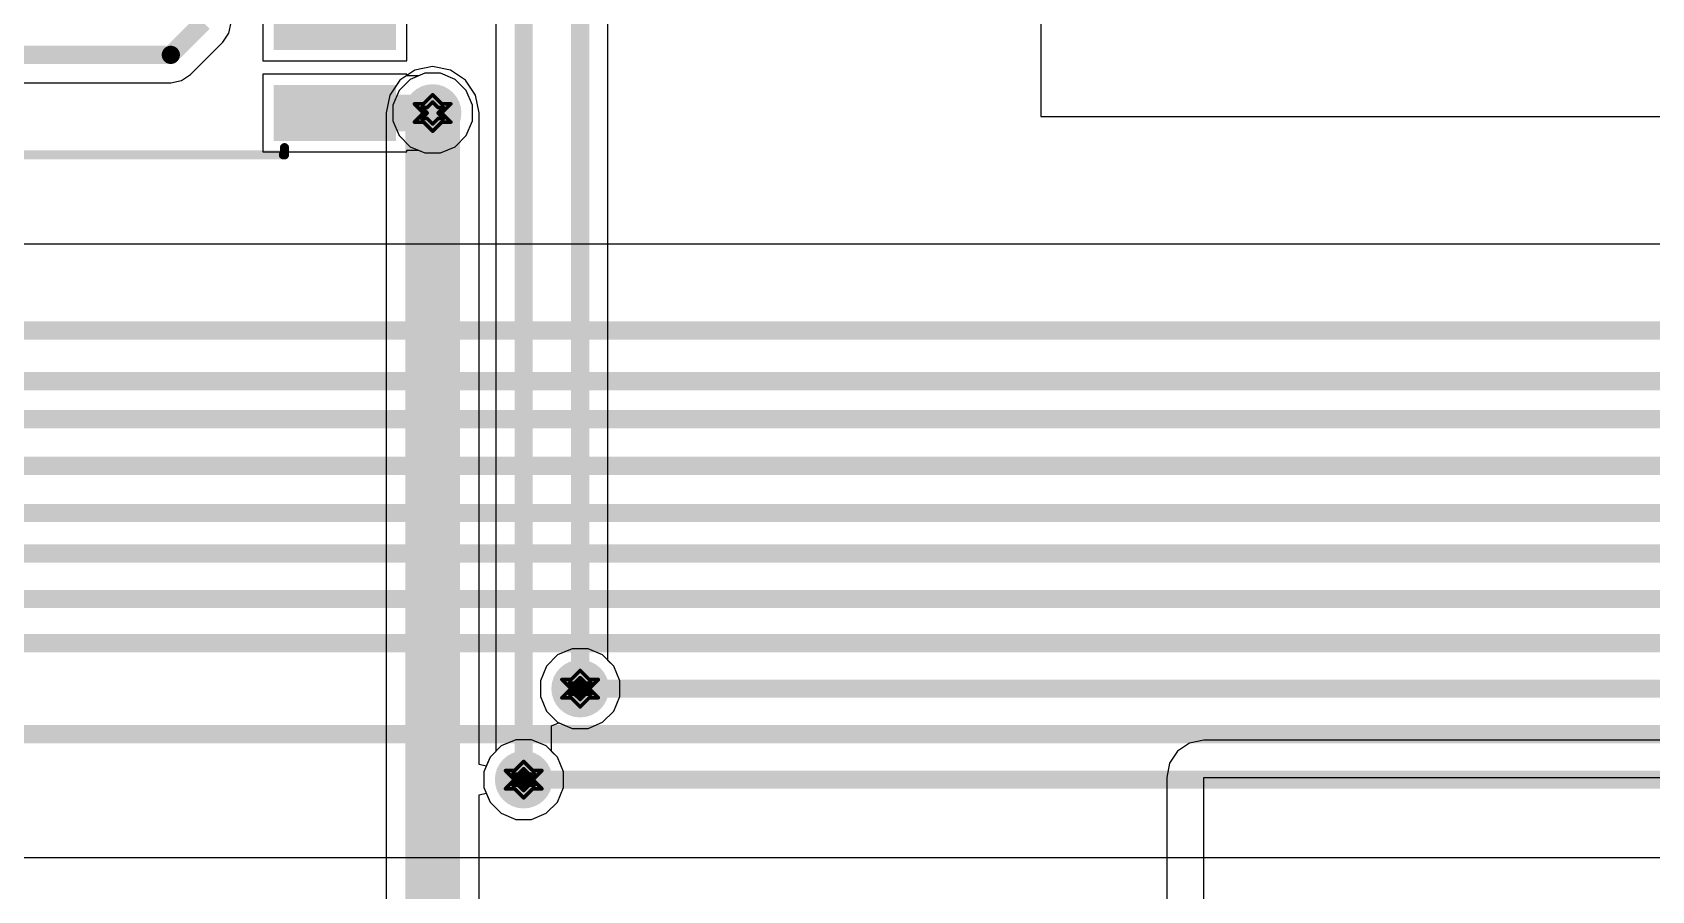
# Model space of a CAD drawing. Header units: inches. Extents: x -5 to 5328, y -4 to 5281.
# Drawn here: x 30.67 to 53.26, y 28.13 to 40.1 of the extents above; entities that cross this region are included whole.
import ezdxf

# ---------------------------------------------------------------- set-up
doc = ezdxf.new("R2010")
doc.units = ezdxf.units.IN
for name, color, linetype in [('Bottom Layer', 5, 'Continuous'), ('Bottom Solder', 6, 'Continuous'), ('Drill Drawing', 1, 'Continuous'), ('Layer 1', 16, 'Continuous'), ('Layer 2', 76, 'Continuous'), ('Top Layer', 1, 'Continuous'), ('Top Overlay', 2, 'Continuous'), ('Top Paste', 8, 'Continuous'), ('Top Solder', 216, 'Continuous'), ('Via Holes', 16, 'Continuous')]:
    doc.layers.add(name, color=color, linetype=linetype)

# ---------------------------------------------------------------- blocks, each defined once
blk = doc.blocks.new('16_SOIC__0_154___3_90___W______6')
at = {"layer": 'Top Layer'}
for points in [[(-3.45, 4.735), (-1.95, 4.735), (-1.95, 4.155), (-3.45, 4.155)], [(1.95, 4.735), (3.45, 4.735), (3.45, 4.155), (1.95, 4.155)], [(-3.45, 3.465), (-1.95, 3.465), (-1.95, 2.885), (-3.45, 2.885)], [(1.95, 3.465), (3.45, 3.465), (3.45, 2.885), (1.95, 2.885)], [(-3.45, 2.195), (-1.95, 2.195), (-1.95, 1.615), (-3.45, 1.615)], [(1.95, 2.195), (3.45, 2.195), (3.45, 1.615), (1.95, 1.615)], [(-3.45, 0.925), (-1.95, 0.925), (-1.95, 0.345), (-3.45, 0.345)], [(1.95, 0.925), (3.45, 0.925), (3.45, 0.345), (1.95, 0.345)], [(-3.45, -0.345), (-1.95, -0.345), (-1.95, -0.925), (-3.45, -0.925)], [(1.95, -0.345), (3.45, -0.345), (3.45, -0.925), (1.95, -0.925)], [(-3.45, -1.615), (-1.95, -1.615), (-1.95, -2.195), (-3.45, -2.195)], [(1.95, -1.615), (3.45, -1.615), (3.45, -2.195), (1.95, -2.195)], [(-3.45, -2.885), (-1.95, -2.885), (-1.95, -3.465), (-3.45, -3.465)], [(1.95, -2.885), (3.45, -2.885), (3.45, -3.465), (1.95, -3.465)], [(-3.45, -4.155), (-1.95, -4.155), (-1.95, -4.735), (-3.45, -4.735)], [(1.95, -4.155), (3.45, -4.155), (3.45, -4.735), (1.95, -4.735)]]:
    blk.add_hatch(color=1, dxfattribs=at).paths.add_polyline_path(points)
at = {"layer": 'Top Paste'}
for points in [[(-3.45, 4.735), (-1.95, 4.735), (-1.95, 4.155), (-3.45, 4.155)], [(1.95, 4.735), (3.45, 4.735), (3.45, 4.155), (1.95, 4.155)], [(-3.45, 3.465), (-1.95, 3.465), (-1.95, 2.885), (-3.45, 2.885)], [(1.95, 3.465), (3.45, 3.465), (3.45, 2.885), (1.95, 2.885)], [(-3.45, 2.195), (-1.95, 2.195), (-1.95, 1.615), (-3.45, 1.615)], [(1.95, 2.195), (3.45, 2.195), (3.45, 1.615), (1.95, 1.615)], [(-3.45, 0.925), (-1.95, 0.925), (-1.95, 0.345), (-3.45, 0.345)], [(1.95, 0.925), (3.45, 0.925), (3.45, 0.345), (1.95, 0.345)], [(-3.45, -0.345), (-1.95, -0.345), (-1.95, -0.925), (-3.45, -0.925)], [(1.95, -0.345), (3.45, -0.345), (3.45, -0.925), (1.95, -0.925)], [(-3.45, -1.615), (-1.95, -1.615), (-1.95, -2.195), (-3.45, -2.195)], [(1.95, -1.615), (3.45, -1.615), (3.45, -2.195), (1.95, -2.195)], [(-3.45, -2.885), (-1.95, -2.885), (-1.95, -3.465), (-3.45, -3.465)], [(1.95, -2.885), (3.45, -2.885), (3.45, -3.465), (1.95, -3.465)], [(-3.45, -4.155), (-1.95, -4.155), (-1.95, -4.735), (-3.45, -4.735)], [(1.95, -4.155), (3.45, -4.155), (3.45, -4.735), (1.95, -4.735)]]:
    blk.add_hatch(color=8, dxfattribs=at).paths.add_polyline_path(points)
at = {"layer": 'Top Solder'}
for points in [[(-3.552, 4.837), (-1.848, 4.837), (-1.848, 4.053), (-3.552, 4.053)], [(1.848, 4.837), (3.552, 4.837), (3.552, 4.053), (1.848, 4.053)], [(-3.552, 3.567), (-1.848, 3.567), (-1.848, 2.783), (-3.552, 2.783)], [(1.848, 3.567), (3.552, 3.567), (3.552, 2.783), (1.848, 2.783)], [(-3.552, 2.297), (-1.848, 2.297), (-1.848, 1.513), (-3.552, 1.513)], [(1.848, 2.297), (3.552, 2.297), (3.552, 1.513), (1.848, 1.513)], [(-3.552, 1.027), (-1.848, 1.027), (-1.848, 0.243), (-3.552, 0.243)], [(1.848, 1.027), (3.552, 1.027), (3.552, 0.243), (1.848, 0.243)], [(-3.552, -0.243), (-1.848, -0.243), (-1.848, -1.027), (-3.552, -1.027)], [(1.848, -0.243), (3.552, -0.243), (3.552, -1.027), (1.848, -1.027)], [(-3.552, -1.513), (-1.848, -1.513), (-1.848, -2.297), (-3.552, -2.297)], [(1.848, -1.513), (3.552, -1.513), (3.552, -2.297), (1.848, -2.297)], [(-3.552, -2.783), (-1.848, -2.783), (-1.848, -3.567), (-3.552, -3.567)], [(1.848, -2.783), (3.552, -2.783), (3.552, -3.567), (1.848, -3.567)], [(-3.552, -4.053), (-1.848, -4.053), (-1.848, -4.837), (-3.552, -4.837)], [(1.848, -4.053), (3.552, -4.053), (3.552, -4.837), (1.848, -4.837)]]:
    blk.add_hatch(color=216, dxfattribs=at).paths.add_polyline_path(points)
at = {"layer": 'Top Overlay'}
for points in [[(-2.117, 5.029, 0.127, 0.127, 0), (1.982, 5.029, 0.127, 0.127, 0)], [(-2.117, 4.928, 0.127, 0.127, 0), (-2.117, 5.029, 0.127, 0.127, 0)], [(1.997, 4.928, 0.127, 0.127, 0), (1.997, 5.029, 0.127, 0.127, 0)], [(-3.776, 4.623, 0.127, 0.127, 0), (-3.649, 4.496, 0.127, 0.127, 0)], [(-3.776, 4.369, 0.127, 0.127, 0), (-3.776, 4.623, 0.127, 0.127, 0)], [(-3.776, 4.369, 0.127, 0.127, 0), (-3.649, 4.496, 0.127, 0.127, 0)], [(-2.117, -5.029, 0.127, 0.127, 0), (-2.117, -4.928, 0.127, 0.127, 0)], [(-2.117, -5.029, 0.127, 0.127, 0), (1.982, -5.029, 0.127, 0.127, 0)], [(1.997, -5.029, 0.127, 0.127, 0), (1.997, -4.928, 0.127, 0.127, 0)]]:
    blk.add_lwpolyline(points, format="xyseb", dxfattribs=at)
for points in [[(-2.149, 5.029, 0.0635, 0.0635, 1), (-2.086, 5.029, 0.0635, 0.0635, 1)], [(-2.149, 5.029, 0.0635, 0.0635, 1), (-2.086, 5.029, 0.0635, 0.0635, 1)], [(-2.149, 4.928, 0.0635, 0.0635, 1), (-2.086, 4.928, 0.0635, 0.0635, 1)], [(1.95, 5.029, 0.0635, 0.0635, 1), (2.013, 5.029, 0.0635, 0.0635, 1)], [(1.966, 5.029, 0.0635, 0.0635, 1), (2.029, 5.029, 0.0635, 0.0635, 1)], [(1.966, 4.928, 0.0635, 0.0635, 1), (2.029, 4.928, 0.0635, 0.0635, 1)], [(-3.808, 4.623, 0.0635, 0.0635, 1), (-3.744, 4.623, 0.0635, 0.0635, 1)], [(-3.808, 4.623, 0.0635, 0.0635, 1), (-3.744, 4.623, 0.0635, 0.0635, 1)], [(-3.681, 4.496, 0.0635, 0.0635, 1), (-3.617, 4.496, 0.0635, 0.0635, 1)], [(-3.681, 4.496, 0.0635, 0.0635, 1), (-3.617, 4.496, 0.0635, 0.0635, 1)], [(-3.808, 4.369, 0.0635, 0.0635, 1), (-3.744, 4.369, 0.0635, 0.0635, 1)], [(-3.808, 4.369, 0.0635, 0.0635, 1), (-3.744, 4.369, 0.0635, 0.0635, 1)], [(-2.149, -4.928, 0.0635, 0.0635, 1), (-2.086, -4.928, 0.0635, 0.0635, 1)], [(-2.149, -5.029, 0.0635, 0.0635, 1), (-2.086, -5.029, 0.0635, 0.0635, 1)], [(-2.149, -5.029, 0.0635, 0.0635, 1), (-2.086, -5.029, 0.0635, 0.0635, 1)], [(1.95, -5.029, 0.0635, 0.0635, 1), (2.013, -5.029, 0.0635, 0.0635, 1)], [(1.966, -4.928, 0.0635, 0.0635, 1), (2.029, -4.928, 0.0635, 0.0635, 1)], [(1.966, -5.029, 0.0635, 0.0635, 1), (2.029, -5.029, 0.0635, 0.0635, 1)]]:
    blk.add_lwpolyline(points, format="xyseb", close=True, dxfattribs=at)

msp = doc.modelspace()

# ---------------------------------------------------------------- hatches: boundary and pattern name
at = {"layer": 'Bottom Layer'}
h = msp.add_hatch(color=5, dxfattribs=at)
edge = h.paths.add_edge_path()
edge.add_arc((36.253, 38.98), 0.3, 0, 360)
h = msp.add_hatch(color=5, dxfattribs=at)
edge = h.paths.add_edge_path()
edge.add_arc((38.311, 30.948), 0.3, 0, 360)
h = msp.add_hatch(color=5, dxfattribs=at)
edge = h.paths.add_edge_path()
edge.add_arc((37.523, 29.678), 0.3, 0, 360)
at = {"layer": 'Bottom Solder'}
h = msp.add_hatch(color=6, dxfattribs=at)
edge = h.paths.add_edge_path()
edge.add_arc((36.253, 38.98), 0.402, 0, 360)
h = msp.add_hatch(color=6, dxfattribs=at)
edge = h.paths.add_edge_path()
edge.add_arc((38.311, 30.948), 0.402, 0, 360)
h = msp.add_hatch(color=6, dxfattribs=at)
edge = h.paths.add_edge_path()
edge.add_arc((37.523, 29.678), 0.402, 0, 360)
at = {"layer": 'Layer 1'}
h = msp.add_hatch(color=16, dxfattribs=at)
edge = h.paths.add_edge_path()
edge.add_arc((36.253, 38.98), 0.3, 0, 360)
h = msp.add_hatch(color=16, dxfattribs=at)
edge = h.paths.add_edge_path()
edge.add_arc((38.311, 30.948), 0.3, 0, 360)
h = msp.add_hatch(color=16, dxfattribs=at)
edge = h.paths.add_edge_path()
edge.add_arc((37.523, 29.678), 0.3, 0, 360)
at = {"layer": 'Layer 2'}
h = msp.add_hatch(color=76, dxfattribs=at)
edge = h.paths.add_edge_path()
edge.add_arc((36.253, 38.98), 0.3, 0, 360)
h = msp.add_hatch(color=76, dxfattribs=at)
edge = h.paths.add_edge_path()
edge.add_arc((38.311, 30.948), 0.3, 0, 360)
h = msp.add_hatch(color=76, dxfattribs=at)
edge = h.paths.add_edge_path()
edge.add_arc((37.523, 29.678), 0.3, 0, 360)
at = {"layer": 'Top Layer'}
h = msp.add_hatch(color=1, dxfattribs=at)
edge = h.paths.add_edge_path()
edge.add_arc((36.253, 38.98), 0.3, 0, 360)
h = msp.add_hatch(color=1, dxfattribs=at)
edge = h.paths.add_edge_path()
edge.add_arc((38.311, 30.948), 0.3, 0, 360)
h = msp.add_hatch(color=1, dxfattribs=at)
edge = h.paths.add_edge_path()
edge.add_arc((37.523, 29.678), 0.3, 0, 360)
at = {"layer": 'Top Solder'}
h = msp.add_hatch(color=216, dxfattribs=at)
edge = h.paths.add_edge_path()
edge.add_arc((36.253, 38.98), 0.402, 0, 360)
h = msp.add_hatch(color=216, dxfattribs=at)
edge = h.paths.add_edge_path()
edge.add_arc((38.311, 30.948), 0.402, 0, 360)
h = msp.add_hatch(color=216, dxfattribs=at)
edge = h.paths.add_edge_path()
edge.add_arc((37.523, 29.678), 0.402, 0, 360)
at = {"layer": 'Via Holes'}
h = msp.add_hatch(color=7, dxfattribs=at)
edge = h.paths.add_edge_path()
edge.add_arc((36.253, 38.98), 0.15, 0, 360)
h = msp.add_hatch(color=7, dxfattribs=at)
edge = h.paths.add_edge_path()
edge.add_arc((38.311, 30.948), 0.15, 0, 360)
h = msp.add_hatch(color=7, dxfattribs=at)
edge = h.paths.add_edge_path()
edge.add_arc((37.523, 29.678), 0.15, 0, 360)

# ---------------------------------------------------------------- linework, layer by layer
at = {"layer": 'Bottom Layer'}
for p, q in [((37.135, 47.475), (37.135, 30.073)), ((38.699, 31.343), (38.699, 46.205)), ((33.412, 40.094), (33.441, 40.243)), ((33.328, 39.968), (33.412, 40.094)), ((32.876, 39.516), (33.328, 39.968)), ((36.143, 39.534), (35.939, 39.449)), ((36.363, 39.534), (36.143, 39.534)), ((36.567, 39.449), (36.363, 39.534)), ((17.264, 39.402), (32.601, 39.402)), ((32.601, 39.402), (32.75, 39.432)), ((32.75, 39.432), (32.876, 39.516)), ((35.939, 39.449), (35.784, 39.293)), ((36.723, 39.293), (36.567, 39.449)), ((35.784, 39.293), (35.699, 39.09)), ((35.699, 39.09), (35.699, 38.869)), ((36.807, 39.09), (36.723, 39.293)), ((36.807, 38.869), (36.807, 39.09)), ((35.699, 38.869), (35.784, 38.666)), ((36.723, 38.666), (36.807, 38.869)), ((35.784, 38.666), (35.939, 38.51)), ((36.567, 38.51), (36.723, 38.666)), ((35.939, 38.51), (36.143, 38.426)), ((36.143, 38.426), (36.363, 38.426)), ((36.363, 38.426), (36.567, 38.51)), ((38.78, 31.262), (38.699, 31.343)), ((38.865, 31.059), (38.78, 31.262)), ((38.865, 30.838), (38.865, 31.059)), ((38.78, 30.635), (38.865, 30.838)), ((38.625, 30.479), (38.78, 30.635)), ((37.912, 30.431), (38.013, 30.472)), ((37.912, 30.073), (37.912, 30.431)), ((38.013, 30.472), (38.2, 30.394)), ((38.2, 30.394), (38.421, 30.394)), ((38.421, 30.394), (38.625, 30.479)), ((37.135, 30.073), (37.054, 29.992)), ((37.993, 29.992), (37.912, 30.073)), ((46.646, 30.075), (46.534, 29.907)), ((46.814, 30.187), (46.646, 30.075)), ((47.012, 30.227), (46.814, 30.187)), ((68.007, 30.227), (47.012, 30.227)), ((37.054, 29.992), (36.969, 29.789)), ((38.077, 29.789), (37.993, 29.992)), ((46.534, 29.907), (46.494, 29.709)), ((36.969, 29.789), (36.969, 29.568)), ((38.077, 29.568), (38.077, 29.789)), ((46.494, 29.709), (46.494, 21.847)), ((47.012, 21.847), (47.012, 29.709)), ((47.012, 29.709), (68.525, 29.709)), ((36.969, 29.568), (37.054, 29.365)), ((37.993, 29.365), (38.077, 29.568)), ((37.054, 29.365), (37.209, 29.209)), ((37.209, 29.209), (37.413, 29.124)), ((37.633, 29.124), (37.837, 29.209)), ((37.837, 29.209), (37.993, 29.365)), ((37.413, 29.124), (37.633, 29.124))]:
    msp.add_line(p, q, dxfattribs=at)
for points in [[(37.523, 29.678, 0.254, 0.254, 0), (37.523, 47.87, 0.254, 0.254, 0)], [(38.311, 30.948, 0.254, 0.254, 0), (38.311, 46.6, 0.254, 0.254, 0)], [(32.601, 39.791, 0.254, 0.254, 0), (33.053, 40.243, 0.254, 0.254, 0)], [(17.103, 39.791, 0.254, 0.254, 0), (32.601, 39.791, 0.254, 0.254, 0)]]:
    msp.add_lwpolyline(points, format="xyseb", dxfattribs=at)
for points in [[(32.537, 39.791, 0.127, 0.127, 1), (32.664, 39.791, 0.127, 0.127, 1)], [(32.537, 39.791, 0.127, 0.127, 1), (32.664, 39.791, 0.127, 0.127, 1)], [(38.247, 30.948, 0.127, 0.127, 1), (38.374, 30.948, 0.127, 0.127, 1)], [(37.46, 29.678, 0.127, 0.127, 1), (37.587, 29.678, 0.127, 0.127, 1)]]:
    msp.add_lwpolyline(points, format="xyseb", close=True, dxfattribs=at)
at = {"layer": 'Drill Drawing'}
for points in [[(35.999, 39.107, 0.0508, 0.0508, 0), (36.126, 38.98, 0.0508, 0.0508, 0)], [(35.999, 39.107, 0.0508, 0.0508, 0), (36.126, 39.107, 0.0508, 0.0508, 0)], [(36.101, 39.056, 0.0508, 0.0508, 0), (36.177, 38.98, 0.0508, 0.0508, 0)], [(36.101, 39.056, 0.0508, 0.0508, 0), (36.177, 39.056, 0.0508, 0.0508, 0)], [(36.126, 39.107, 0.0508, 0.0508, 0), (36.253, 39.234, 0.0508, 0.0508, 0)], [(36.177, 39.056, 0.0508, 0.0508, 0), (36.253, 39.132, 0.0508, 0.0508, 0)], [(36.253, 39.234, 0.0508, 0.0508, 0), (36.38, 39.107, 0.0508, 0.0508, 0)], [(36.253, 39.132, 0.0508, 0.0508, 0), (36.329, 39.056, 0.0508, 0.0508, 0)], [(36.329, 39.056, 0.0508, 0.0508, 0), (36.406, 39.056, 0.0508, 0.0508, 0)], [(36.329, 38.98, 0.0508, 0.0508, 0), (36.406, 39.056, 0.0508, 0.0508, 0)], [(36.38, 39.107, 0.0508, 0.0508, 0), (36.507, 39.107, 0.0508, 0.0508, 0)], [(36.38, 38.98, 0.0508, 0.0508, 0), (36.507, 39.107, 0.0508, 0.0508, 0)], [(35.999, 38.853, 0.0508, 0.0508, 0), (36.126, 38.98, 0.0508, 0.0508, 0)], [(35.999, 38.853, 0.0508, 0.0508, 0), (36.126, 38.853, 0.0508, 0.0508, 0)], [(36.101, 38.903, 0.0508, 0.0508, 0), (36.177, 38.98, 0.0508, 0.0508, 0)], [(36.101, 38.903, 0.0508, 0.0508, 0), (36.177, 38.903, 0.0508, 0.0508, 0)], [(36.126, 38.853, 0.0508, 0.0508, 0), (36.253, 38.726, 0.0508, 0.0508, 0)], [(36.177, 38.903, 0.0508, 0.0508, 0), (36.253, 38.827, 0.0508, 0.0508, 0)], [(36.253, 38.827, 0.0508, 0.0508, 0), (36.329, 38.903, 0.0508, 0.0508, 0)], [(36.253, 38.726, 0.0508, 0.0508, 0), (36.38, 38.853, 0.0508, 0.0508, 0)], [(36.329, 38.98, 0.0508, 0.0508, 0), (36.406, 38.903, 0.0508, 0.0508, 0)], [(36.329, 38.903, 0.0508, 0.0508, 0), (36.406, 38.903, 0.0508, 0.0508, 0)], [(36.38, 38.98, 0.0508, 0.0508, 0), (36.507, 38.853, 0.0508, 0.0508, 0)], [(36.38, 38.853, 0.0508, 0.0508, 0), (36.507, 38.853, 0.0508, 0.0508, 0)], [(38.184, 31.075, 0.0508, 0.0508, 0), (38.311, 31.202, 0.0508, 0.0508, 0)], [(38.311, 31.202, 0.0508, 0.0508, 0), (38.438, 31.075, 0.0508, 0.0508, 0)], [(38.057, 31.075, 0.0508, 0.0508, 0), (38.184, 30.948, 0.0508, 0.0508, 0)], [(38.057, 31.075, 0.0508, 0.0508, 0), (38.184, 31.075, 0.0508, 0.0508, 0)], [(38.057, 30.821, 0.0508, 0.0508, 0), (38.184, 30.948, 0.0508, 0.0508, 0)], [(38.158, 31.025, 0.0508, 0.0508, 0), (38.234, 30.948, 0.0508, 0.0508, 0)], [(38.158, 31.025, 0.0508, 0.0508, 0), (38.234, 31.025, 0.0508, 0.0508, 0)], [(38.158, 30.872, 0.0508, 0.0508, 0), (38.234, 30.948, 0.0508, 0.0508, 0)], [(38.234, 31.025, 0.0508, 0.0508, 0), (38.311, 31.101, 0.0508, 0.0508, 0)], [(38.311, 31.101, 0.0508, 0.0508, 0), (38.387, 31.025, 0.0508, 0.0508, 0)], [(38.387, 31.025, 0.0508, 0.0508, 0), (38.463, 31.025, 0.0508, 0.0508, 0)], [(38.387, 30.948, 0.0508, 0.0508, 0), (38.463, 31.025, 0.0508, 0.0508, 0)], [(38.387, 30.948, 0.0508, 0.0508, 0), (38.463, 30.872, 0.0508, 0.0508, 0)], [(38.438, 31.075, 0.0508, 0.0508, 0), (38.565, 31.075, 0.0508, 0.0508, 0)], [(38.438, 30.948, 0.0508, 0.0508, 0), (38.565, 31.075, 0.0508, 0.0508, 0)], [(38.438, 30.948, 0.0508, 0.0508, 0), (38.565, 30.821, 0.0508, 0.0508, 0)], [(38.057, 30.821, 0.0508, 0.0508, 0), (38.184, 30.821, 0.0508, 0.0508, 0)], [(38.158, 30.872, 0.0508, 0.0508, 0), (38.234, 30.872, 0.0508, 0.0508, 0)], [(38.184, 30.821, 0.0508, 0.0508, 0), (38.311, 30.694, 0.0508, 0.0508, 0)], [(38.234, 30.872, 0.0508, 0.0508, 0), (38.311, 30.796, 0.0508, 0.0508, 0)], [(38.311, 30.796, 0.0508, 0.0508, 0), (38.387, 30.872, 0.0508, 0.0508, 0)], [(38.311, 30.694, 0.0508, 0.0508, 0), (38.438, 30.821, 0.0508, 0.0508, 0)], [(38.387, 30.872, 0.0508, 0.0508, 0), (38.463, 30.872, 0.0508, 0.0508, 0)], [(38.438, 30.821, 0.0508, 0.0508, 0), (38.565, 30.821, 0.0508, 0.0508, 0)], [(37.269, 29.805, 0.0508, 0.0508, 0), (37.396, 29.678, 0.0508, 0.0508, 0)], [(37.269, 29.805, 0.0508, 0.0508, 0), (37.396, 29.805, 0.0508, 0.0508, 0)], [(37.396, 29.805, 0.0508, 0.0508, 0), (37.523, 29.932, 0.0508, 0.0508, 0)], [(37.447, 29.755, 0.0508, 0.0508, 0), (37.523, 29.831, 0.0508, 0.0508, 0)], [(37.523, 29.932, 0.0508, 0.0508, 0), (37.65, 29.805, 0.0508, 0.0508, 0)], [(37.523, 29.831, 0.0508, 0.0508, 0), (37.599, 29.755, 0.0508, 0.0508, 0)], [(37.65, 29.805, 0.0508, 0.0508, 0), (37.777, 29.805, 0.0508, 0.0508, 0)], [(37.65, 29.678, 0.0508, 0.0508, 0), (37.777, 29.805, 0.0508, 0.0508, 0)], [(37.269, 29.551, 0.0508, 0.0508, 0), (37.396, 29.678, 0.0508, 0.0508, 0)], [(37.371, 29.755, 0.0508, 0.0508, 0), (37.447, 29.678, 0.0508, 0.0508, 0)], [(37.371, 29.755, 0.0508, 0.0508, 0), (37.447, 29.755, 0.0508, 0.0508, 0)], [(37.371, 29.602, 0.0508, 0.0508, 0), (37.447, 29.678, 0.0508, 0.0508, 0)], [(37.371, 29.602, 0.0508, 0.0508, 0), (37.447, 29.602, 0.0508, 0.0508, 0)], [(37.447, 29.602, 0.0508, 0.0508, 0), (37.523, 29.526, 0.0508, 0.0508, 0)], [(37.523, 29.526, 0.0508, 0.0508, 0), (37.599, 29.602, 0.0508, 0.0508, 0)], [(37.599, 29.755, 0.0508, 0.0508, 0), (37.676, 29.755, 0.0508, 0.0508, 0)], [(37.599, 29.678, 0.0508, 0.0508, 0), (37.676, 29.755, 0.0508, 0.0508, 0)], [(37.599, 29.678, 0.0508, 0.0508, 0), (37.676, 29.602, 0.0508, 0.0508, 0)], [(37.599, 29.602, 0.0508, 0.0508, 0), (37.676, 29.602, 0.0508, 0.0508, 0)], [(37.65, 29.678, 0.0508, 0.0508, 0), (37.777, 29.551, 0.0508, 0.0508, 0)], [(37.269, 29.551, 0.0508, 0.0508, 0), (37.396, 29.551, 0.0508, 0.0508, 0)], [(37.396, 29.551, 0.0508, 0.0508, 0), (37.523, 29.424, 0.0508, 0.0508, 0)], [(37.523, 29.424, 0.0508, 0.0508, 0), (37.65, 29.551, 0.0508, 0.0508, 0)], [(37.65, 29.551, 0.0508, 0.0508, 0), (37.777, 29.551, 0.0508, 0.0508, 0)]]:
    msp.add_lwpolyline(points, format="xyseb", dxfattribs=at)
for points in [[(35.987, 39.107, 0.0254, 0.0254, 1), (36.012, 39.107, 0.0254, 0.0254, 1)], [(35.987, 39.107, 0.0254, 0.0254, 1), (36.012, 39.107, 0.0254, 0.0254, 1)], [(36.088, 39.056, 0.0254, 0.0254, 1), (36.114, 39.056, 0.0254, 0.0254, 1)], [(36.088, 39.056, 0.0254, 0.0254, 1), (36.114, 39.056, 0.0254, 0.0254, 1)], [(36.114, 39.107, 0.0254, 0.0254, 1), (36.139, 39.107, 0.0254, 0.0254, 1)], [(36.114, 39.107, 0.0254, 0.0254, 1), (36.139, 39.107, 0.0254, 0.0254, 1)], [(36.164, 39.056, 0.0254, 0.0254, 1), (36.19, 39.056, 0.0254, 0.0254, 1)], [(36.164, 39.056, 0.0254, 0.0254, 1), (36.19, 39.056, 0.0254, 0.0254, 1)], [(36.241, 39.234, 0.0254, 0.0254, 1), (36.266, 39.234, 0.0254, 0.0254, 1)], [(36.241, 39.234, 0.0254, 0.0254, 1), (36.266, 39.234, 0.0254, 0.0254, 1)], [(36.241, 39.132, 0.0254, 0.0254, 1), (36.266, 39.132, 0.0254, 0.0254, 1)], [(36.241, 39.132, 0.0254, 0.0254, 1), (36.266, 39.132, 0.0254, 0.0254, 1)], [(36.317, 39.056, 0.0254, 0.0254, 1), (36.342, 39.056, 0.0254, 0.0254, 1)], [(36.317, 39.056, 0.0254, 0.0254, 1), (36.342, 39.056, 0.0254, 0.0254, 1)], [(36.368, 39.107, 0.0254, 0.0254, 1), (36.393, 39.107, 0.0254, 0.0254, 1)], [(36.368, 39.107, 0.0254, 0.0254, 1), (36.393, 39.107, 0.0254, 0.0254, 1)], [(36.393, 39.056, 0.0254, 0.0254, 1), (36.418, 39.056, 0.0254, 0.0254, 1)], [(36.393, 39.056, 0.0254, 0.0254, 1), (36.418, 39.056, 0.0254, 0.0254, 1)], [(36.495, 39.107, 0.0254, 0.0254, 1), (36.52, 39.107, 0.0254, 0.0254, 1)], [(36.495, 39.107, 0.0254, 0.0254, 1), (36.52, 39.107, 0.0254, 0.0254, 1)], [(35.987, 38.853, 0.0254, 0.0254, 1), (36.012, 38.853, 0.0254, 0.0254, 1)], [(35.987, 38.853, 0.0254, 0.0254, 1), (36.012, 38.853, 0.0254, 0.0254, 1)], [(36.088, 38.903, 0.0254, 0.0254, 1), (36.114, 38.903, 0.0254, 0.0254, 1)], [(36.088, 38.903, 0.0254, 0.0254, 1), (36.114, 38.903, 0.0254, 0.0254, 1)], [(36.114, 38.98, 0.0254, 0.0254, 1), (36.139, 38.98, 0.0254, 0.0254, 1)], [(36.114, 38.98, 0.0254, 0.0254, 1), (36.139, 38.98, 0.0254, 0.0254, 1)], [(36.114, 38.853, 0.0254, 0.0254, 1), (36.139, 38.853, 0.0254, 0.0254, 1)], [(36.114, 38.853, 0.0254, 0.0254, 1), (36.139, 38.853, 0.0254, 0.0254, 1)], [(36.164, 38.98, 0.0254, 0.0254, 1), (36.19, 38.98, 0.0254, 0.0254, 1)], [(36.164, 38.98, 0.0254, 0.0254, 1), (36.19, 38.98, 0.0254, 0.0254, 1)], [(36.164, 38.903, 0.0254, 0.0254, 1), (36.19, 38.903, 0.0254, 0.0254, 1)], [(36.164, 38.903, 0.0254, 0.0254, 1), (36.19, 38.903, 0.0254, 0.0254, 1)], [(36.317, 38.98, 0.0254, 0.0254, 1), (36.342, 38.98, 0.0254, 0.0254, 1)], [(36.317, 38.98, 0.0254, 0.0254, 1), (36.342, 38.98, 0.0254, 0.0254, 1)], [(36.317, 38.903, 0.0254, 0.0254, 1), (36.342, 38.903, 0.0254, 0.0254, 1)], [(36.317, 38.903, 0.0254, 0.0254, 1), (36.342, 38.903, 0.0254, 0.0254, 1)], [(36.368, 38.98, 0.0254, 0.0254, 1), (36.393, 38.98, 0.0254, 0.0254, 1)], [(36.368, 38.98, 0.0254, 0.0254, 1), (36.393, 38.98, 0.0254, 0.0254, 1)], [(36.368, 38.853, 0.0254, 0.0254, 1), (36.393, 38.853, 0.0254, 0.0254, 1)], [(36.368, 38.853, 0.0254, 0.0254, 1), (36.393, 38.853, 0.0254, 0.0254, 1)], [(36.393, 38.903, 0.0254, 0.0254, 1), (36.418, 38.903, 0.0254, 0.0254, 1)], [(36.393, 38.903, 0.0254, 0.0254, 1), (36.418, 38.903, 0.0254, 0.0254, 1)], [(36.495, 38.853, 0.0254, 0.0254, 1), (36.52, 38.853, 0.0254, 0.0254, 1)], [(36.495, 38.853, 0.0254, 0.0254, 1), (36.52, 38.853, 0.0254, 0.0254, 1)], [(36.241, 38.827, 0.0254, 0.0254, 1), (36.266, 38.827, 0.0254, 0.0254, 1)], [(36.241, 38.827, 0.0254, 0.0254, 1), (36.266, 38.827, 0.0254, 0.0254, 1)], [(36.241, 38.726, 0.0254, 0.0254, 1), (36.266, 38.726, 0.0254, 0.0254, 1)], [(36.241, 38.726, 0.0254, 0.0254, 1), (36.266, 38.726, 0.0254, 0.0254, 1)], [(38.298, 31.202, 0.0254, 0.0254, 1), (38.323, 31.202, 0.0254, 0.0254, 1)], [(38.298, 31.202, 0.0254, 0.0254, 1), (38.323, 31.202, 0.0254, 0.0254, 1)], [(38.044, 31.075, 0.0254, 0.0254, 1), (38.069, 31.075, 0.0254, 0.0254, 1)], [(38.044, 31.075, 0.0254, 0.0254, 1), (38.069, 31.075, 0.0254, 0.0254, 1)], [(38.146, 31.025, 0.0254, 0.0254, 1), (38.171, 31.025, 0.0254, 0.0254, 1)], [(38.146, 31.025, 0.0254, 0.0254, 1), (38.171, 31.025, 0.0254, 0.0254, 1)], [(38.171, 31.075, 0.0254, 0.0254, 1), (38.196, 31.075, 0.0254, 0.0254, 1)], [(38.171, 31.075, 0.0254, 0.0254, 1), (38.196, 31.075, 0.0254, 0.0254, 1)], [(38.171, 30.948, 0.0254, 0.0254, 1), (38.196, 30.948, 0.0254, 0.0254, 1)], [(38.171, 30.948, 0.0254, 0.0254, 1), (38.196, 30.948, 0.0254, 0.0254, 1)], [(38.222, 31.025, 0.0254, 0.0254, 1), (38.247, 31.025, 0.0254, 0.0254, 1)], [(38.222, 31.025, 0.0254, 0.0254, 1), (38.247, 31.025, 0.0254, 0.0254, 1)], [(38.222, 30.948, 0.0254, 0.0254, 1), (38.247, 30.948, 0.0254, 0.0254, 1)], [(38.222, 30.948, 0.0254, 0.0254, 1), (38.247, 30.948, 0.0254, 0.0254, 1)], [(38.298, 31.101, 0.0254, 0.0254, 1), (38.323, 31.101, 0.0254, 0.0254, 1)], [(38.298, 31.101, 0.0254, 0.0254, 1), (38.323, 31.101, 0.0254, 0.0254, 1)], [(38.374, 31.025, 0.0254, 0.0254, 1), (38.4, 31.025, 0.0254, 0.0254, 1)], [(38.374, 31.025, 0.0254, 0.0254, 1), (38.4, 31.025, 0.0254, 0.0254, 1)], [(38.374, 30.948, 0.0254, 0.0254, 1), (38.4, 30.948, 0.0254, 0.0254, 1)], [(38.374, 30.948, 0.0254, 0.0254, 1), (38.4, 30.948, 0.0254, 0.0254, 1)], [(38.425, 31.075, 0.0254, 0.0254, 1), (38.45, 31.075, 0.0254, 0.0254, 1)], [(38.425, 31.075, 0.0254, 0.0254, 1), (38.45, 31.075, 0.0254, 0.0254, 1)], [(38.425, 30.948, 0.0254, 0.0254, 1), (38.45, 30.948, 0.0254, 0.0254, 1)], [(38.425, 30.948, 0.0254, 0.0254, 1), (38.45, 30.948, 0.0254, 0.0254, 1)], [(38.45, 31.025, 0.0254, 0.0254, 1), (38.476, 31.025, 0.0254, 0.0254, 1)], [(38.45, 31.025, 0.0254, 0.0254, 1), (38.476, 31.025, 0.0254, 0.0254, 1)], [(38.552, 31.075, 0.0254, 0.0254, 1), (38.577, 31.075, 0.0254, 0.0254, 1)], [(38.552, 31.075, 0.0254, 0.0254, 1), (38.577, 31.075, 0.0254, 0.0254, 1)], [(38.044, 30.821, 0.0254, 0.0254, 1), (38.069, 30.821, 0.0254, 0.0254, 1)], [(38.044, 30.821, 0.0254, 0.0254, 1), (38.069, 30.821, 0.0254, 0.0254, 1)], [(38.146, 30.872, 0.0254, 0.0254, 1), (38.171, 30.872, 0.0254, 0.0254, 1)], [(38.146, 30.872, 0.0254, 0.0254, 1), (38.171, 30.872, 0.0254, 0.0254, 1)], [(38.171, 30.821, 0.0254, 0.0254, 1), (38.196, 30.821, 0.0254, 0.0254, 1)], [(38.171, 30.821, 0.0254, 0.0254, 1), (38.196, 30.821, 0.0254, 0.0254, 1)], [(38.222, 30.872, 0.0254, 0.0254, 1), (38.247, 30.872, 0.0254, 0.0254, 1)], [(38.222, 30.872, 0.0254, 0.0254, 1), (38.247, 30.872, 0.0254, 0.0254, 1)], [(38.298, 30.796, 0.0254, 0.0254, 1), (38.323, 30.796, 0.0254, 0.0254, 1)], [(38.298, 30.796, 0.0254, 0.0254, 1), (38.323, 30.796, 0.0254, 0.0254, 1)], [(38.374, 30.872, 0.0254, 0.0254, 1), (38.4, 30.872, 0.0254, 0.0254, 1)], [(38.374, 30.872, 0.0254, 0.0254, 1), (38.4, 30.872, 0.0254, 0.0254, 1)], [(38.425, 30.821, 0.0254, 0.0254, 1), (38.45, 30.821, 0.0254, 0.0254, 1)], [(38.425, 30.821, 0.0254, 0.0254, 1), (38.45, 30.821, 0.0254, 0.0254, 1)], [(38.45, 30.872, 0.0254, 0.0254, 1), (38.476, 30.872, 0.0254, 0.0254, 1)], [(38.45, 30.872, 0.0254, 0.0254, 1), (38.476, 30.872, 0.0254, 0.0254, 1)], [(38.552, 30.821, 0.0254, 0.0254, 1), (38.577, 30.821, 0.0254, 0.0254, 1)], [(38.552, 30.821, 0.0254, 0.0254, 1), (38.577, 30.821, 0.0254, 0.0254, 1)], [(38.298, 30.694, 0.0254, 0.0254, 1), (38.323, 30.694, 0.0254, 0.0254, 1)], [(38.298, 30.694, 0.0254, 0.0254, 1), (38.323, 30.694, 0.0254, 0.0254, 1)], [(37.257, 29.805, 0.0254, 0.0254, 1), (37.282, 29.805, 0.0254, 0.0254, 1)], [(37.257, 29.805, 0.0254, 0.0254, 1), (37.282, 29.805, 0.0254, 0.0254, 1)], [(37.384, 29.805, 0.0254, 0.0254, 1), (37.409, 29.805, 0.0254, 0.0254, 1)], [(37.384, 29.805, 0.0254, 0.0254, 1), (37.409, 29.805, 0.0254, 0.0254, 1)], [(37.511, 29.932, 0.0254, 0.0254, 1), (37.536, 29.932, 0.0254, 0.0254, 1)], [(37.511, 29.932, 0.0254, 0.0254, 1), (37.536, 29.932, 0.0254, 0.0254, 1)], [(37.511, 29.831, 0.0254, 0.0254, 1), (37.536, 29.831, 0.0254, 0.0254, 1)], [(37.511, 29.831, 0.0254, 0.0254, 1), (37.536, 29.831, 0.0254, 0.0254, 1)], [(37.638, 29.805, 0.0254, 0.0254, 1), (37.663, 29.805, 0.0254, 0.0254, 1)], [(37.638, 29.805, 0.0254, 0.0254, 1), (37.663, 29.805, 0.0254, 0.0254, 1)], [(37.765, 29.805, 0.0254, 0.0254, 1), (37.79, 29.805, 0.0254, 0.0254, 1)], [(37.765, 29.805, 0.0254, 0.0254, 1), (37.79, 29.805, 0.0254, 0.0254, 1)], [(37.358, 29.755, 0.0254, 0.0254, 1), (37.384, 29.755, 0.0254, 0.0254, 1)], [(37.358, 29.755, 0.0254, 0.0254, 1), (37.384, 29.755, 0.0254, 0.0254, 1)], [(37.358, 29.602, 0.0254, 0.0254, 1), (37.384, 29.602, 0.0254, 0.0254, 1)], [(37.358, 29.602, 0.0254, 0.0254, 1), (37.384, 29.602, 0.0254, 0.0254, 1)], [(37.384, 29.678, 0.0254, 0.0254, 1), (37.409, 29.678, 0.0254, 0.0254, 1)], [(37.384, 29.678, 0.0254, 0.0254, 1), (37.409, 29.678, 0.0254, 0.0254, 1)], [(37.434, 29.755, 0.0254, 0.0254, 1), (37.46, 29.755, 0.0254, 0.0254, 1)], [(37.434, 29.755, 0.0254, 0.0254, 1), (37.46, 29.755, 0.0254, 0.0254, 1)], [(37.434, 29.678, 0.0254, 0.0254, 1), (37.46, 29.678, 0.0254, 0.0254, 1)], [(37.434, 29.678, 0.0254, 0.0254, 1), (37.46, 29.678, 0.0254, 0.0254, 1)], [(37.434, 29.602, 0.0254, 0.0254, 1), (37.46, 29.602, 0.0254, 0.0254, 1)], [(37.434, 29.602, 0.0254, 0.0254, 1), (37.46, 29.602, 0.0254, 0.0254, 1)], [(37.587, 29.755, 0.0254, 0.0254, 1), (37.612, 29.755, 0.0254, 0.0254, 1)], [(37.587, 29.755, 0.0254, 0.0254, 1), (37.612, 29.755, 0.0254, 0.0254, 1)], [(37.587, 29.678, 0.0254, 0.0254, 1), (37.612, 29.678, 0.0254, 0.0254, 1)], [(37.587, 29.678, 0.0254, 0.0254, 1), (37.612, 29.678, 0.0254, 0.0254, 1)], [(37.587, 29.602, 0.0254, 0.0254, 1), (37.612, 29.602, 0.0254, 0.0254, 1)], [(37.587, 29.602, 0.0254, 0.0254, 1), (37.612, 29.602, 0.0254, 0.0254, 1)], [(37.638, 29.678, 0.0254, 0.0254, 1), (37.663, 29.678, 0.0254, 0.0254, 1)], [(37.638, 29.678, 0.0254, 0.0254, 1), (37.663, 29.678, 0.0254, 0.0254, 1)], [(37.663, 29.755, 0.0254, 0.0254, 1), (37.688, 29.755, 0.0254, 0.0254, 1)], [(37.663, 29.755, 0.0254, 0.0254, 1), (37.688, 29.755, 0.0254, 0.0254, 1)], [(37.663, 29.602, 0.0254, 0.0254, 1), (37.688, 29.602, 0.0254, 0.0254, 1)], [(37.663, 29.602, 0.0254, 0.0254, 1), (37.688, 29.602, 0.0254, 0.0254, 1)], [(37.257, 29.551, 0.0254, 0.0254, 1), (37.282, 29.551, 0.0254, 0.0254, 1)], [(37.257, 29.551, 0.0254, 0.0254, 1), (37.282, 29.551, 0.0254, 0.0254, 1)], [(37.384, 29.551, 0.0254, 0.0254, 1), (37.409, 29.551, 0.0254, 0.0254, 1)], [(37.384, 29.551, 0.0254, 0.0254, 1), (37.409, 29.551, 0.0254, 0.0254, 1)], [(37.511, 29.526, 0.0254, 0.0254, 1), (37.536, 29.526, 0.0254, 0.0254, 1)], [(37.511, 29.526, 0.0254, 0.0254, 1), (37.536, 29.526, 0.0254, 0.0254, 1)], [(37.511, 29.424, 0.0254, 0.0254, 1), (37.536, 29.424, 0.0254, 0.0254, 1)], [(37.511, 29.424, 0.0254, 0.0254, 1), (37.536, 29.424, 0.0254, 0.0254, 1)], [(37.638, 29.551, 0.0254, 0.0254, 1), (37.663, 29.551, 0.0254, 0.0254, 1)], [(37.638, 29.551, 0.0254, 0.0254, 1), (37.663, 29.551, 0.0254, 0.0254, 1)], [(37.765, 29.551, 0.0254, 0.0254, 1), (37.79, 29.551, 0.0254, 0.0254, 1)], [(37.765, 29.551, 0.0254, 0.0254, 1), (37.79, 29.551, 0.0254, 0.0254, 1)]]:
    msp.add_lwpolyline(points, format="xyseb", close=True, dxfattribs=at)
at = {"layer": 'Layer 1'}
for p, q in [((36.143, 39.534), (35.939, 39.449)), ((36.363, 39.534), (36.143, 39.534)), ((36.567, 39.449), (36.363, 39.534)), ((35.939, 39.449), (35.784, 39.293)), ((36.723, 39.293), (36.567, 39.449)), ((35.784, 39.293), (35.699, 39.09)), ((35.699, 39.09), (35.699, 38.869)), ((36.807, 39.09), (36.723, 39.293)), ((36.807, 38.869), (36.807, 39.09)), ((35.699, 38.869), (35.784, 38.666)), ((36.723, 38.666), (36.807, 38.869)), ((35.784, 38.666), (35.939, 38.51)), ((36.567, 38.51), (36.723, 38.666)), ((35.939, 38.51), (36.143, 38.426)), ((36.143, 38.426), (36.363, 38.426)), ((36.363, 38.426), (36.567, 38.51)), ((37.997, 31.418), (37.841, 31.262)), ((38.2, 31.502), (37.997, 31.418)), ((38.421, 31.502), (38.2, 31.502)), ((38.625, 31.418), (38.421, 31.502)), ((38.78, 31.262), (38.625, 31.418)), ((37.841, 31.262), (37.757, 31.059)), ((38.865, 31.059), (38.78, 31.262)), ((37.757, 31.059), (37.757, 30.838)), ((38.865, 30.838), (38.865, 31.059)), ((37.757, 30.838), (37.841, 30.635)), ((38.78, 30.635), (38.865, 30.838)), ((37.841, 30.635), (37.997, 30.479)), ((38.625, 30.479), (38.78, 30.635)), ((37.997, 30.479), (38.2, 30.394)), ((38.2, 30.394), (38.421, 30.394)), ((38.421, 30.394), (38.625, 30.479)), ((37.209, 30.148), (37.054, 29.992)), ((37.413, 30.232), (37.209, 30.148)), ((37.633, 30.232), (37.413, 30.232)), ((37.837, 30.148), (37.633, 30.232)), ((37.993, 29.992), (37.837, 30.148)), ((37.054, 29.992), (36.969, 29.789)), ((38.077, 29.789), (37.993, 29.992)), ((36.969, 29.789), (36.969, 29.568)), ((38.077, 29.568), (38.077, 29.789)), ((36.969, 29.568), (37.054, 29.365)), ((37.993, 29.365), (38.077, 29.568)), ((37.054, 29.365), (37.209, 29.209)), ((37.209, 29.209), (37.413, 29.124)), ((37.633, 29.124), (37.837, 29.209)), ((37.837, 29.209), (37.993, 29.365)), ((37.413, 29.124), (37.633, 29.124))]:
    msp.add_line(p, q, dxfattribs=at)
at = {"layer": 'Layer 2'}
for p, q in [((44.737, 55.356), (44.737, 38.929)), ((36.006, 39.578), (35.795, 39.437)), ((36.253, 39.627), (36.006, 39.578)), ((36.501, 39.578), (36.253, 39.627)), ((36.711, 39.437), (36.501, 39.578)), ((35.795, 39.437), (35.655, 39.227)), ((36.851, 39.227), (36.711, 39.437)), ((35.655, 39.227), (35.606, 38.98)), ((36.901, 38.98), (36.851, 39.227)), ((35.606, 38.98), (35.606, 24.679)), ((36.901, 29.889), (36.901, 38.98)), ((44.737, 38.929), (60.485, 38.929)), ((37.997, 31.418), (37.841, 31.262)), ((38.2, 31.502), (37.997, 31.418)), ((38.421, 31.502), (38.2, 31.502)), ((38.625, 31.418), (38.421, 31.502)), ((38.78, 31.262), (38.625, 31.418)), ((37.841, 31.262), (37.757, 31.059)), ((38.865, 31.059), (38.78, 31.262)), ((37.757, 31.059), (37.757, 30.838)), ((38.865, 30.838), (38.865, 31.059)), ((37.757, 30.838), (37.841, 30.635)), ((38.78, 30.635), (38.865, 30.838)), ((37.841, 30.635), (37.997, 30.479)), ((38.625, 30.479), (38.78, 30.635)), ((37.997, 30.479), (38.2, 30.394)), ((38.2, 30.394), (38.421, 30.394)), ((38.421, 30.394), (38.625, 30.479)), ((37.209, 30.148), (37.054, 29.992)), ((37.413, 30.232), (37.209, 30.148)), ((37.633, 30.232), (37.413, 30.232)), ((37.837, 30.148), (37.633, 30.232)), ((37.993, 29.992), (37.837, 30.148)), ((37.002, 29.868), (36.901, 29.889)), ((37.054, 29.992), (37.002, 29.868)), ((38.077, 29.789), (37.993, 29.992)), ((38.077, 29.568), (38.077, 29.789)), ((36.901, 29.468), (37.002, 29.489)), ((36.901, 24.948), (36.901, 29.468)), ((37.002, 29.489), (37.054, 29.365)), ((37.993, 29.365), (38.077, 29.568)), ((37.054, 29.365), (37.209, 29.209)), ((37.209, 29.209), (37.413, 29.124)), ((37.633, 29.124), (37.837, 29.209)), ((37.837, 29.209), (37.993, 29.365)), ((37.413, 29.124), (37.633, 29.124))]:
    msp.add_line(p, q, dxfattribs=at)
msp.add_lwpolyline([(36.253, 24.679, 0.762, 0.762, 0), (36.253, 38.98, 0.762, 0.762, 0)], format="xyseb", dxfattribs=at)
msp.add_lwpolyline([(36.063, 38.98, 0.381, 0.381, 1), (36.444, 38.98, 0.381, 0.381, 1)], format="xyseb", close=True, dxfattribs=at)
at = {"layer": 'Top Layer'}
for p, q in [((33.885, 40.794), (33.885, 39.706)), ((35.893, 39.706), (35.893, 40.794)), ((33.885, 39.706), (35.893, 39.706)), ((36.143, 39.534), (36.056, 39.498)), ((36.363, 39.534), (36.143, 39.534)), ((36.567, 39.449), (36.363, 39.534)), ((35.893, 39.524), (33.885, 39.524)), ((33.885, 39.524), (33.885, 38.436)), ((35.893, 39.498), (35.893, 39.524)), ((36.056, 39.498), (35.893, 39.498)), ((36.723, 39.293), (36.567, 39.449)), ((36.807, 39.09), (36.723, 39.293)), ((36.807, 38.869), (36.807, 39.09)), ((36.723, 38.666), (36.807, 38.869)), ((36.567, 38.51), (36.723, 38.666)), ((33.885, 38.436), (35.893, 38.436)), ((35.893, 38.436), (35.893, 38.462)), ((35.893, 38.462), (36.056, 38.462)), ((36.056, 38.462), (36.143, 38.426)), ((36.143, 38.426), (36.363, 38.426)), ((36.363, 38.426), (36.567, 38.51)), ((137.414, 37.151), (4.361, 37.151)), ((137.414, 37.151), (25.883, 37.151)), ((4.361, 28.592), (55.744, 28.592)), ((4.361, 28.592), (55.744, 28.592))]:
    msp.add_line(p, q, dxfattribs=at)
for points in [[(34.889, 38.98, 0.508, 0.508, 0), (36.253, 38.98, 0.508, 0.508, 0)], [(26.601, 35.944, 0.254, 0.254, 0), (129.139, 35.944, 0.254, 0.254, 0)], [(25.935, 35.238, 0.254, 0.254, 0), (126.63, 35.238, 0.254, 0.254, 0)], [(25.198, 34.707, 0.254, 0.254, 0), (125.402, 34.707, 0.254, 0.254, 0)], [(26.601, 34.057, 0.254, 0.254, 0), (123.783, 34.057, 0.254, 0.254, 0)], [(24.99, 33.398, 0.254, 0.254, 0), (122.597, 33.398, 0.254, 0.254, 0)], [(24.641, 32.834, 0.254, 0.254, 0), (118.621, 32.834, 0.254, 0.254, 0)], [(25.054, 32.199, 0.254, 0.254, 0), (116.561, 32.199, 0.254, 0.254, 0)], [(14.027, 31.583, 0.254, 0.254, 0), (91.218, 31.583, 0.254, 0.254, 0)], [(38.311, 30.948, 0.254, 0.254, 0), (86.401, 30.948, 0.254, 0.254, 0)], [(14.393, 30.313, 0.254, 0.254, 0), (60.576, 30.313, 0.254, 0.254, 0)], [(37.523, 29.678, 0.254, 0.254, 0), (55.835, 29.678, 0.254, 0.254, 0)]]:
    msp.add_lwpolyline(points, format="xyseb", dxfattribs=at)
for points in [[(34.762, 38.98, 0.254, 0.254, 1), (35.016, 38.98, 0.254, 0.254, 1)], [(36.126, 38.98, 0.254, 0.254, 1), (36.38, 38.98, 0.254, 0.254, 1)], [(38.247, 30.948, 0.127, 0.127, 1), (38.374, 30.948, 0.127, 0.127, 1)], [(37.46, 29.678, 0.127, 0.127, 1), (37.587, 29.678, 0.127, 0.127, 1)]]:
    msp.add_lwpolyline(points, format="xyseb", close=True, dxfattribs=at)

# ---------------------------------------------------------------- block references
msp.add_blockref('16_SOIC__0_154___3_90___W______6', (32.189, 43.425))

doc.saveas('drawing.dxf')
